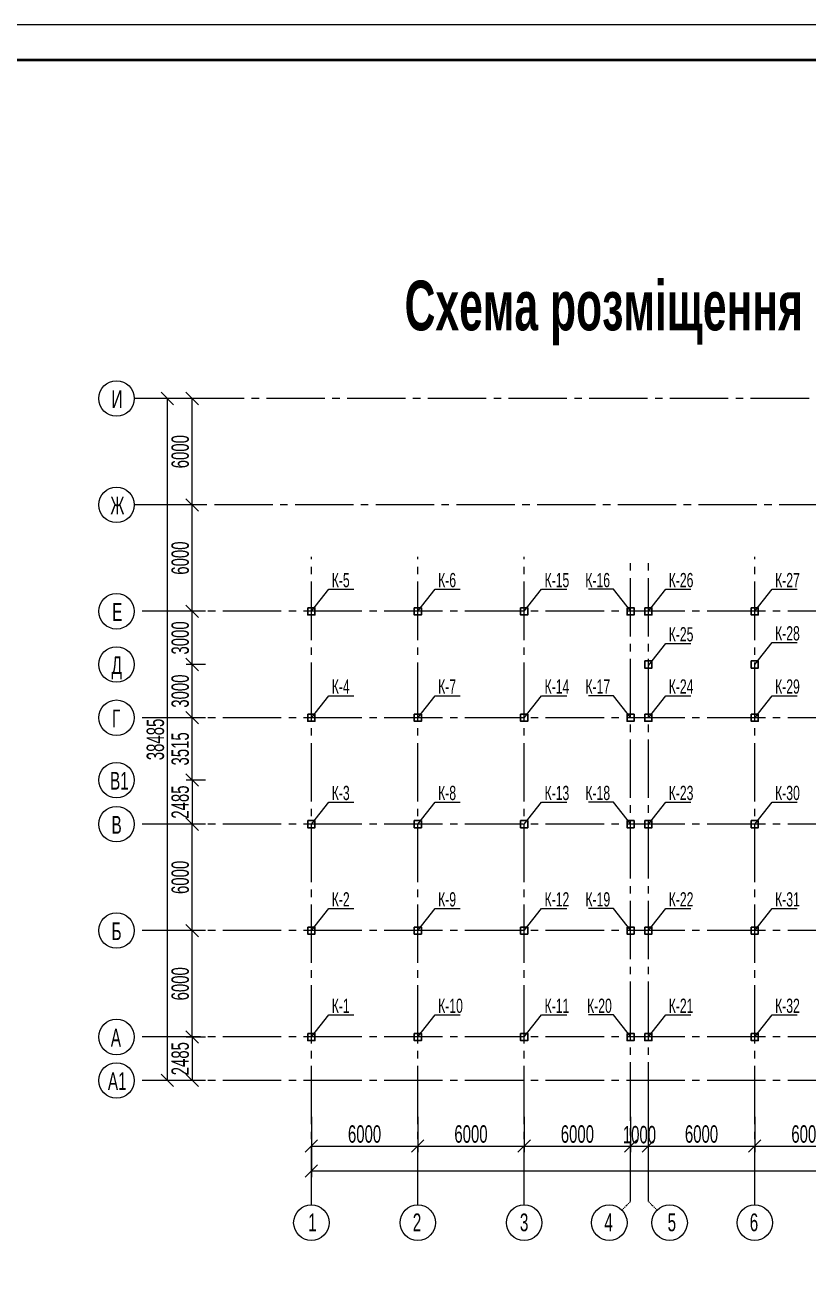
# Model space of a CAD drawing. Extents: x -483223 to 550073, y -164053 to -64662.
# Drawn here: x -241837 to -230794, y -90505 to -73022 of the extents above; entities that cross this region are included whole.
import ezdxf

# ---------------------------------------------------------------- set-up
doc = ezdxf.new("R2010")
doc.units = 0
doc.header["$MEASUREMENT"] = 0
for name, pattern in [('DASHDOT', [25.4, 12.7, -6.35, 0, -6.35]), ('K5LT_AXLED', [16.25, 11.75, -1.5, 1.5, -1.5]), ('K5LT_THIN', [0])]:
    doc.linetypes.add(name, pattern=pattern)
doc.layers.get('0').update_dxf_attribs({"color": 40, "linetype": 'CONTINUOUS'})
doc.layers.get('Defpoints').update_dxf_attribs({"linetype": 'CONTINUOUS'})
doc.layers.add('KOLONY', color=60, linetype='CONTINUOUS')
doc.layers.add('ТЕКСТ', color=252, linetype='CONTINUOUS')
doc.layers.add('ВІСЬ', color=197, linetype='DASHDOT', lineweight=15, transparency=0.5)
for name, color, linetype, lineweight in [('ОСН. ТОНКА', 250, 'CONTINUOUS', 15), ('РАМКА', 250, 'CONTINUOUS', 40), ('РОЗМІР МІЖ ОСЯМИ', 250, 'CONTINUOUS', 15)]:
    doc.layers.add(name, color=color, linetype=linetype, lineweight=lineweight)
doc.styles.add('РОЗМІР', font='ARIALN.TTF', dxfattribs={"width": 0.75})
doc.dimstyles.new('М 400$0', dxfattribs={"dimscale": 0.7, "dimtxt": 350, "dimasz": 250, "dimexe": 125, "dimexo": 250, "dimgap": 62.5, "dimtad": 1, "dimdec": 0, "dimlfac": 4, "dimzin": 9, "dimtxsty": 'РОЗМІР', "dimblk": 'OBLIQUE', "dimcen": 250, "dimadec": 0, "dimazin": 0, "dimtfac": 1, "dimtdec": 0, "dimtix": 1, "dimtmove": 2, "dimatfit": 3, "dimfxl": 125, "dimlwd": -1, "dimlwe": -1, "dimarcsym": 0})

# ---------------------------------------------------------------- blocks, each defined once
blk = doc.blocks.new('_OBLIQUE')
at = {"color": 0, "linetype": 'ByBlock'}
blk.add_line((-0.5, -0.5), (0.5, 0.5), dxfattribs=at)
blk = doc.blocks.new('*D147')
at = {"layer": 'Defpoints', "color": 0, "transparency": 16777216}
for p in [(-237798, -88238), (-236298, -88238), (-236298, -88826)]:
    blk.add_point(p, dxfattribs=at)
at = {"layer": 'РОЗМІР МІЖ ОСЯМИ', "color": 0, "transparency": 16777216}
for p, q in [((-237798, -88413), (-237798, -88914)), ((-236298, -88413), (-236298, -88914)), ((-237798, -88826), (-236298, -88826))]:
    blk.add_line(p, q, dxfattribs=at)
at = {"layer": 'РОЗМІР МІЖ ОСЯМИ', "color": 0, "transparency": 16777216, "xscale": 175, "yscale": 175, "zscale": 175, "rotation": 180}
blk.add_blockref('_OBLIQUE', (-237798, -88826), dxfattribs=at)
at = {"layer": 'РОЗМІР МІЖ ОСЯМИ', "color": 0, "transparency": 16777216, "xscale": 175, "yscale": 175, "zscale": 175}
blk.add_blockref('_OBLIQUE', (-236298, -88826), dxfattribs=at)
at = {"layer": 'РОЗМІР МІЖ ОСЯМИ', "color": 0, "transparency": 16777216, "insert": (-237048, -88658), "char_height": 245, "attachment_point": 5, "style": 'РОЗМІР'}
blk.add_mtext('6000', dxfattribs=at)
blk = doc.blocks.new('*D148')
at = {"layer": 'Defpoints', "color": 0, "transparency": 16777216}
for p in [(-236298, -88238), (-234798, -88238), (-234798, -88826)]:
    blk.add_point(p, dxfattribs=at)
at = {"layer": 'РОЗМІР МІЖ ОСЯМИ', "color": 0, "transparency": 16777216}
for p, q in [((-236298, -88413), (-236298, -88914)), ((-234798, -88413), (-234798, -88914)), ((-236298, -88826), (-234798, -88826))]:
    blk.add_line(p, q, dxfattribs=at)
at = {"layer": 'РОЗМІР МІЖ ОСЯМИ', "color": 0, "transparency": 16777216, "xscale": 175, "yscale": 175, "zscale": 175, "rotation": 180}
blk.add_blockref('_OBLIQUE', (-236298, -88826), dxfattribs=at)
at = {"layer": 'РОЗМІР МІЖ ОСЯМИ', "color": 0, "transparency": 16777216, "xscale": 175, "yscale": 175, "zscale": 175}
blk.add_blockref('_OBLIQUE', (-234798, -88826), dxfattribs=at)
at = {"layer": 'РОЗМІР МІЖ ОСЯМИ', "color": 0, "transparency": 16777216, "insert": (-235548, -88658), "char_height": 245, "attachment_point": 5, "style": 'РОЗМІР'}
blk.add_mtext('6000', dxfattribs=at)
blk = doc.blocks.new('*D149')
at = {"layer": 'Defpoints', "color": 0, "transparency": 16777216}
for p in [(-234798, -88238), (-233298, -88238), (-233298, -88826)]:
    blk.add_point(p, dxfattribs=at)
at = {"layer": 'РОЗМІР МІЖ ОСЯМИ', "color": 0, "transparency": 16777216}
for p, q in [((-234798, -88413), (-234798, -88914)), ((-233298, -88413), (-233298, -88914)), ((-234798, -88826), (-233298, -88826))]:
    blk.add_line(p, q, dxfattribs=at)
at = {"layer": 'РОЗМІР МІЖ ОСЯМИ', "color": 0, "transparency": 16777216, "xscale": 175, "yscale": 175, "zscale": 175, "rotation": 180}
blk.add_blockref('_OBLIQUE', (-234798, -88826), dxfattribs=at)
at = {"layer": 'РОЗМІР МІЖ ОСЯМИ', "color": 0, "transparency": 16777216, "xscale": 175, "yscale": 175, "zscale": 175}
blk.add_blockref('_OBLIQUE', (-233298, -88826), dxfattribs=at)
at = {"layer": 'РОЗМІР МІЖ ОСЯМИ', "color": 0, "transparency": 16777216, "insert": (-234048, -88658), "char_height": 245, "attachment_point": 5, "style": 'РОЗМІР'}
blk.add_mtext('6000', dxfattribs=at)
blk = doc.blocks.new('*D150')
at = {"layer": 'Defpoints', "color": 0, "transparency": 16777216}
for p in [(-233298, -88238), (-233048, -88238), (-233048, -88826)]:
    blk.add_point(p, dxfattribs=at)
at = {"layer": 'РОЗМІР МІЖ ОСЯМИ', "color": 0, "transparency": 16777216}
for p, q in [((-233298, -88413), (-233298, -88914)), ((-233048, -88413), (-233048, -88914)), ((-233298, -88826), (-233048, -88826))]:
    blk.add_line(p, q, dxfattribs=at)
at = {"layer": 'РОЗМІР МІЖ ОСЯМИ', "color": 0, "transparency": 16777216, "xscale": 175, "yscale": 175, "zscale": 175, "rotation": 180}
blk.add_blockref('_OBLIQUE', (-233298, -88826), dxfattribs=at)
at = {"layer": 'РОЗМІР МІЖ ОСЯМИ', "color": 0, "transparency": 16777216, "xscale": 175, "yscale": 175, "zscale": 175}
blk.add_blockref('_OBLIQUE', (-233048, -88826), dxfattribs=at)
at = {"layer": 'РОЗМІР МІЖ ОСЯМИ', "color": 0, "transparency": 16777216, "insert": (-233173, -88667), "char_height": 245, "attachment_point": 5, "style": 'РОЗМІР'}
blk.add_mtext('1000', dxfattribs=at)
blk = doc.blocks.new('*D151')
at = {"layer": 'Defpoints', "color": 0, "transparency": 16777216}
for p in [(-233048, -88238), (-231548, -88238), (-231548, -88826)]:
    blk.add_point(p, dxfattribs=at)
at = {"layer": 'РОЗМІР МІЖ ОСЯМИ', "color": 0, "transparency": 16777216}
for p, q in [((-233048, -88413), (-233048, -88914)), ((-231548, -88413), (-231548, -88914)), ((-233048, -88826), (-231548, -88826))]:
    blk.add_line(p, q, dxfattribs=at)
at = {"layer": 'РОЗМІР МІЖ ОСЯМИ', "color": 0, "transparency": 16777216, "xscale": 175, "yscale": 175, "zscale": 175, "rotation": 180}
blk.add_blockref('_OBLIQUE', (-233048, -88826), dxfattribs=at)
at = {"layer": 'РОЗМІР МІЖ ОСЯМИ', "color": 0, "transparency": 16777216, "xscale": 175, "yscale": 175, "zscale": 175}
blk.add_blockref('_OBLIQUE', (-231548, -88826), dxfattribs=at)
at = {"layer": 'РОЗМІР МІЖ ОСЯМИ', "color": 0, "transparency": 16777216, "insert": (-232298, -88658), "char_height": 245, "attachment_point": 5, "style": 'РОЗМІР'}
blk.add_mtext('6000', dxfattribs=at)
blk = doc.blocks.new('*D152')
at = {"layer": 'Defpoints', "color": 0, "transparency": 16777216}
for p in [(-231548, -88238), (-230048, -88238), (-230048, -88826)]:
    blk.add_point(p, dxfattribs=at)
at = {"layer": 'РОЗМІР МІЖ ОСЯМИ', "color": 0, "transparency": 16777216}
for p, q in [((-231548, -88413), (-231548, -88914)), ((-230048, -88413), (-230048, -88914)), ((-231548, -88826), (-230048, -88826))]:
    blk.add_line(p, q, dxfattribs=at)
at = {"layer": 'РОЗМІР МІЖ ОСЯМИ', "color": 0, "transparency": 16777216, "xscale": 175, "yscale": 175, "zscale": 175, "rotation": 180}
blk.add_blockref('_OBLIQUE', (-231548, -88826), dxfattribs=at)
at = {"layer": 'РОЗМІР МІЖ ОСЯМИ', "color": 0, "transparency": 16777216, "xscale": 175, "yscale": 175, "zscale": 175}
blk.add_blockref('_OBLIQUE', (-230048, -88826), dxfattribs=at)
at = {"layer": 'РОЗМІР МІЖ ОСЯМИ', "color": 0, "transparency": 16777216, "insert": (-230798, -88658), "char_height": 245, "attachment_point": 5, "style": 'РОЗМІР'}
blk.add_mtext('6000', dxfattribs=at)
blk = doc.blocks.new('*D161')
at = {"layer": 'Defpoints', "color": 0, "transparency": 16777216}
for p in [(-237798, -88338), (-221679, -88338), (-221679, -89176)]:
    blk.add_point(p, dxfattribs=at)
at = {"layer": 'РОЗМІР МІЖ ОСЯМИ', "color": 0, "transparency": 16777216}
for p, q in [((-237798, -88513), (-237798, -89264)), ((-221679, -88513), (-221679, -89264)), ((-237798, -89176), (-221679, -89176))]:
    blk.add_line(p, q, dxfattribs=at)
at = {"layer": 'РОЗМІР МІЖ ОСЯМИ', "color": 0, "transparency": 16777216, "xscale": 175, "yscale": 175, "zscale": 175, "rotation": 180}
blk.add_blockref('_OBLIQUE', (-237798, -89176), dxfattribs=at)
at = {"layer": 'РОЗМІР МІЖ ОСЯМИ', "color": 0, "transparency": 16777216, "xscale": 175, "yscale": 175, "zscale": 175}
blk.add_blockref('_OBLIQUE', (-221679, -89176), dxfattribs=at)
at = {"layer": 'РОЗМІР МІЖ ОСЯМИ', "color": 0, "transparency": 16777216, "insert": (-229739, -89008), "char_height": 245, "attachment_point": 5, "style": 'РОЗМІР'}
blk.add_mtext('64485', dxfattribs=at)
blk = doc.blocks.new('*D162')
at = {"layer": 'Defpoints', "color": 0, "transparency": 16777216}
for p in [(-239478, -85789), (-239114, -85789), (-239114, -87289)]:
    blk.add_point(p, dxfattribs=at)
at = {"layer": 'РОЗМІР МІЖ ОСЯМИ', "color": 0, "transparency": 16777216}
for p, q in [((-239289, -85789), (-239565, -85789)), ((-239478, -87289), (-239478, -85789)), ((-239289, -87289), (-239565, -87289))]:
    blk.add_line(p, q, dxfattribs=at)
at = {"layer": 'РОЗМІР МІЖ ОСЯМИ', "color": 0, "transparency": 16777216, "xscale": 175, "yscale": 175, "zscale": 175}
for p, rotation in [((-239478, -85789), 90), ((-239478, -87289), 270)]:
    blk.add_blockref('_OBLIQUE', p, dxfattribs=dict(at, rotation=rotation))
at = {"layer": 'РОЗМІР МІЖ ОСЯМИ', "color": 0, "transparency": 16777216, "insert": (-239646, -86539), "char_height": 245, "attachment_point": 5, "rotation": 90, "style": 'РОЗМІР'}
blk.add_mtext('6000', dxfattribs=at)
blk = doc.blocks.new('*D163')
at = {"layer": 'Defpoints', "color": 0, "transparency": 16777216}
for p in [(-239114, -87289), (-239478, -87901), (-239114, -87901)]:
    blk.add_point(p, dxfattribs=at)
at = {"layer": 'РОЗМІР МІЖ ОСЯМИ', "color": 0, "transparency": 16777216}
for p, q in [((-239289, -87289), (-239565, -87289)), ((-239478, -87289), (-239478, -87901)), ((-239289, -87901), (-239565, -87901))]:
    blk.add_line(p, q, dxfattribs=at)
at = {"layer": 'РОЗМІР МІЖ ОСЯМИ', "color": 0, "transparency": 16777216, "xscale": 175, "yscale": 175, "zscale": 175}
for p, rotation in [((-239478, -87289), 90), ((-239478, -87901), 270)]:
    blk.add_blockref('_OBLIQUE', p, dxfattribs=dict(at, rotation=rotation))
at = {"layer": 'РОЗМІР МІЖ ОСЯМИ', "color": 0, "transparency": 16777216, "insert": (-239646, -87595), "char_height": 245, "attachment_point": 5, "rotation": 90, "style": 'РОЗМІР'}
blk.add_mtext('2485', dxfattribs=at)
blk = doc.blocks.new('*D164')
at = {"layer": 'Defpoints', "color": 0, "transparency": 16777216}
for p in [(-239478, -82789), (-239114, -82789), (-239114, -83668)]:
    blk.add_point(p, dxfattribs=at)
at = {"layer": 'РОЗМІР МІЖ ОСЯМИ', "color": 0, "transparency": 16777216}
for p, q in [((-239289, -82789), (-239565, -82789)), ((-239478, -83668), (-239478, -82789)), ((-239289, -83668), (-239565, -83668))]:
    blk.add_line(p, q, dxfattribs=at)
at = {"layer": 'РОЗМІР МІЖ ОСЯМИ', "color": 0, "transparency": 16777216, "xscale": 175, "yscale": 175, "zscale": 175}
for p, rotation in [((-239478, -82789), 90), ((-239478, -83668), 270)]:
    blk.add_blockref('_OBLIQUE', p, dxfattribs=dict(at, rotation=rotation))
at = {"layer": 'РОЗМІР МІЖ ОСЯМИ', "color": 0, "transparency": 16777216, "insert": (-239646, -83228), "char_height": 245, "attachment_point": 5, "rotation": 90, "style": 'РОЗМІР'}
blk.add_mtext('3515', dxfattribs=at)
blk = doc.blocks.new('*D165')
at = {"layer": 'Defpoints', "color": 0, "transparency": 16777216}
for p in [(-239478, -82039), (-239114, -82039), (-239114, -82789)]:
    blk.add_point(p, dxfattribs=at)
at = {"layer": 'РОЗМІР МІЖ ОСЯМИ', "color": 0, "transparency": 16777216}
for p, q in [((-239289, -82039), (-239565, -82039)), ((-239478, -82789), (-239478, -82039)), ((-239289, -82789), (-239565, -82789))]:
    blk.add_line(p, q, dxfattribs=at)
at = {"layer": 'РОЗМІР МІЖ ОСЯМИ', "color": 0, "transparency": 16777216, "xscale": 175, "yscale": 175, "zscale": 175}
for p, rotation in [((-239478, -82039), 90), ((-239478, -82789), 270)]:
    blk.add_blockref('_OBLIQUE', p, dxfattribs=dict(at, rotation=rotation))
at = {"layer": 'РОЗМІР МІЖ ОСЯМИ', "color": 0, "transparency": 16777216, "insert": (-239646, -82414), "char_height": 245, "attachment_point": 5, "rotation": 90, "style": 'РОЗМІР'}
blk.add_mtext('3000', dxfattribs=at)
blk = doc.blocks.new('*D166')
at = {"layer": 'Defpoints', "color": 0, "transparency": 16777216}
for p in [(-239478, -81289), (-239114, -81289), (-239114, -82039)]:
    blk.add_point(p, dxfattribs=at)
at = {"layer": 'РОЗМІР МІЖ ОСЯМИ', "color": 0, "transparency": 16777216}
for p, q in [((-239289, -81289), (-239565, -81289)), ((-239478, -82039), (-239478, -81289)), ((-239289, -82039), (-239565, -82039))]:
    blk.add_line(p, q, dxfattribs=at)
at = {"layer": 'РОЗМІР МІЖ ОСЯМИ', "color": 0, "transparency": 16777216, "xscale": 175, "yscale": 175, "zscale": 175}
for p, rotation in [((-239478, -81289), 90), ((-239478, -82039), 270)]:
    blk.add_blockref('_OBLIQUE', p, dxfattribs=dict(at, rotation=rotation))
at = {"layer": 'РОЗМІР МІЖ ОСЯМИ', "color": 0, "transparency": 16777216, "insert": (-239646, -81664), "char_height": 245, "attachment_point": 5, "rotation": 90, "style": 'РОЗМІР'}
blk.add_mtext('3000', dxfattribs=at)
blk = doc.blocks.new('*D167')
at = {"layer": 'Defpoints', "color": 0, "transparency": 16777216}
for p in [(-239478, -79789), (-239114, -79789), (-239114, -81289)]:
    blk.add_point(p, dxfattribs=at)
at = {"layer": 'РОЗМІР МІЖ ОСЯМИ', "color": 0, "transparency": 16777216}
for p, q in [((-239289, -79789), (-239565, -79789)), ((-239478, -81289), (-239478, -79789)), ((-239289, -81289), (-239565, -81289))]:
    blk.add_line(p, q, dxfattribs=at)
at = {"layer": 'РОЗМІР МІЖ ОСЯМИ', "color": 0, "transparency": 16777216, "xscale": 175, "yscale": 175, "zscale": 175}
for p, rotation in [((-239478, -79789), 90), ((-239478, -81289), 270)]:
    blk.add_blockref('_OBLIQUE', p, dxfattribs=dict(at, rotation=rotation))
at = {"layer": 'РОЗМІР МІЖ ОСЯМИ', "color": 0, "transparency": 16777216, "insert": (-239646, -80539), "char_height": 245, "attachment_point": 5, "rotation": 90, "style": 'РОЗМІР'}
blk.add_mtext('6000', dxfattribs=at)
blk = doc.blocks.new('*D168')
at = {"layer": 'Defpoints', "color": 0, "transparency": 16777216}
for p in [(-239478, -78289), (-239114, -78289), (-239114, -79789)]:
    blk.add_point(p, dxfattribs=at)
at = {"layer": 'РОЗМІР МІЖ ОСЯМИ', "color": 0, "transparency": 16777216}
for p, q in [((-239289, -78289), (-239565, -78289)), ((-239478, -79789), (-239478, -78289)), ((-239289, -79789), (-239565, -79789))]:
    blk.add_line(p, q, dxfattribs=at)
at = {"layer": 'РОЗМІР МІЖ ОСЯМИ', "color": 0, "transparency": 16777216, "xscale": 175, "yscale": 175, "zscale": 175}
for p, rotation in [((-239478, -78289), 90), ((-239478, -79789), 270)]:
    blk.add_blockref('_OBLIQUE', p, dxfattribs=dict(at, rotation=rotation))
at = {"layer": 'РОЗМІР МІЖ ОСЯМИ', "color": 0, "transparency": 16777216, "insert": (-239646, -79039), "char_height": 245, "attachment_point": 5, "rotation": 90, "style": 'РОЗМІР'}
blk.add_mtext('6000', dxfattribs=at)
blk = doc.blocks.new('*D169')
at = {"layer": 'Defpoints', "color": 0, "transparency": 16777216}
for p in [(-239478, -84289), (-239114, -84289), (-239114, -85789)]:
    blk.add_point(p, dxfattribs=at)
at = {"layer": 'РОЗМІР МІЖ ОСЯМИ', "color": 0, "transparency": 16777216}
for p, q in [((-239289, -84289), (-239565, -84289)), ((-239478, -85789), (-239478, -84289)), ((-239289, -85789), (-239565, -85789))]:
    blk.add_line(p, q, dxfattribs=at)
at = {"layer": 'РОЗМІР МІЖ ОСЯМИ', "color": 0, "transparency": 16777216, "xscale": 175, "yscale": 175, "zscale": 175}
for p, rotation in [((-239478, -84289), 90), ((-239478, -85789), 270)]:
    blk.add_blockref('_OBLIQUE', p, dxfattribs=dict(at, rotation=rotation))
at = {"layer": 'РОЗМІР МІЖ ОСЯМИ', "color": 0, "transparency": 16777216, "insert": (-239646, -85039), "char_height": 245, "attachment_point": 5, "rotation": 90, "style": 'РОЗМІР'}
blk.add_mtext('6000', dxfattribs=at)
blk = doc.blocks.new('*D170')
at = {"layer": 'Defpoints', "color": 0, "transparency": 16777216}
for p in [(-239114, -83668), (-239478, -84289), (-239114, -84289)]:
    blk.add_point(p, dxfattribs=at)
at = {"layer": 'РОЗМІР МІЖ ОСЯМИ', "color": 0, "transparency": 16777216}
for p, q in [((-239289, -83668), (-239565, -83668)), ((-239478, -83668), (-239478, -84289)), ((-239289, -84289), (-239565, -84289))]:
    blk.add_line(p, q, dxfattribs=at)
at = {"layer": 'РОЗМІР МІЖ ОСЯМИ', "color": 0, "transparency": 16777216, "xscale": 175, "yscale": 175, "zscale": 175}
for p, rotation in [((-239478, -83668), 90), ((-239478, -84289), 270)]:
    blk.add_blockref('_OBLIQUE', p, dxfattribs=dict(at, rotation=rotation))
at = {"layer": 'РОЗМІР МІЖ ОСЯМИ', "color": 0, "transparency": 16777216, "insert": (-239646, -83978), "char_height": 245, "attachment_point": 5, "rotation": 90, "style": 'РОЗМІР'}
blk.add_mtext('2485', dxfattribs=at)
blk = doc.blocks.new('*D171')
at = {"layer": 'Defpoints', "color": 0, "transparency": 16777216}
for p in [(-239828, -78289), (-239114, -78289), (-239114, -87901)]:
    blk.add_point(p, dxfattribs=at)
at = {"layer": 'РОЗМІР МІЖ ОСЯМИ', "color": 0, "transparency": 16777216}
for p, q in [((-239289, -78289), (-239915, -78289)), ((-239828, -87901), (-239828, -78289)), ((-239289, -87901), (-239915, -87901))]:
    blk.add_line(p, q, dxfattribs=at)
at = {"layer": 'РОЗМІР МІЖ ОСЯМИ', "color": 0, "transparency": 16777216, "xscale": 175, "yscale": 175, "zscale": 175}
for p, rotation in [((-239828, -78289), 90), ((-239828, -87901), 270)]:
    blk.add_blockref('_OBLIQUE', p, dxfattribs=dict(at, rotation=rotation))
at = {"layer": 'РОЗМІР МІЖ ОСЯМИ', "color": 0, "transparency": 16777216, "insert": (-239996, -83095), "char_height": 245, "attachment_point": 5, "rotation": 90, "style": 'РОЗМІР'}
blk.add_mtext('38485', dxfattribs=at)

msp = doc.modelspace()

# ---------------------------------------------------------------- linework, layer by layer
at = {"layer": 'KOLONY', "color": 7, "ltscale": 15}
for points in [[(-237847.6345, -81238.8338), (-237747.6342, -81238.8338), (-237747.6342, -81338.8341), (-237847.6345, -81338.8341), (-237847.6345, -81238.8338)], [(-236347.6345, -81238.8338), (-236247.6342, -81238.8338), (-236247.6342, -81338.8341), (-236347.6345, -81338.8341), (-236347.6345, -81238.8338)], [(-234847.6341, -81238.8338), (-234747.6347, -81238.8338), (-234747.6347, -81338.8341), (-234847.6341, -81338.8341), (-234847.6341, -81238.8338)], [(-233347.6346, -81238.8338), (-233247.6342, -81238.8338), (-233247.6342, -81338.8341), (-233347.6346, -81338.8341), (-233347.6346, -81238.8338)], [(-233097.6342, -81238.8338), (-232997.6338, -81238.8338), (-232997.6338, -81338.8341), (-233097.6342, -81338.8341), (-233097.6342, -81238.8338)], [(-231597.6347, -81238.8338), (-231497.6343, -81238.8338), (-231497.6343, -81338.8341), (-231597.6347, -81338.8341), (-231597.6347, -81238.8338)], [(-233097.6342, -81988.8332), (-232997.6338, -81988.8332), (-232997.6338, -82088.8334), (-233097.6342, -82088.8334), (-233097.6342, -81988.8332)], [(-231597.6347, -81988.8332), (-231497.6343, -81988.8332), (-231497.6343, -82088.8334), (-231597.6347, -82088.8334), (-231597.6347, -81988.8332)], [(-237847.6345, -82738.8334), (-237747.6342, -82738.8334), (-237747.6342, -82838.8336), (-237847.6345, -82838.8336), (-237847.6345, -82738.8334)], [(-236347.6345, -82738.8334), (-236247.6342, -82738.8334), (-236247.6342, -82838.8336), (-236347.6345, -82838.8336), (-236347.6345, -82738.8334)], [(-234847.6341, -82738.8334), (-234747.6347, -82738.8334), (-234747.6347, -82838.8336), (-234847.6341, -82838.8336), (-234847.6341, -82738.8334)], [(-233347.6346, -82738.8334), (-233247.6342, -82738.8334), (-233247.6342, -82838.8336), (-233347.6346, -82838.8336), (-233347.6346, -82738.8334)], [(-233097.6342, -82738.8334), (-232997.6338, -82738.8334), (-232997.6338, -82838.8336), (-233097.6342, -82838.8336), (-233097.6342, -82738.8334)], [(-231597.6347, -82738.8334), (-231497.6343, -82738.8334), (-231497.6343, -82838.8336), (-231597.6347, -82838.8336), (-231597.6347, -82738.8334)], [(-237847.6345, -84238.8338), (-237747.6342, -84238.8338), (-237747.6342, -84338.8341), (-237847.6345, -84338.8341), (-237847.6345, -84238.8338)], [(-236347.6345, -84238.8338), (-236247.6342, -84238.8338), (-236247.6342, -84338.8341), (-236347.6345, -84338.8341), (-236347.6345, -84238.8338)], [(-234847.6341, -84238.8338), (-234747.6347, -84238.8338), (-234747.6347, -84338.8341), (-234847.6341, -84338.8341), (-234847.6341, -84238.8338)], [(-233347.6346, -84238.8338), (-233247.6342, -84238.8338), (-233247.6342, -84338.8341), (-233347.6346, -84338.8341), (-233347.6346, -84238.8338)], [(-233097.6342, -84238.8338), (-232997.6338, -84238.8338), (-232997.6338, -84338.8341), (-233097.6342, -84338.8341), (-233097.6342, -84238.8338)], [(-231597.6347, -84238.8338), (-231497.6343, -84238.8338), (-231497.6343, -84338.8341), (-231597.6347, -84338.8341), (-231597.6347, -84238.8338)], [(-237847.6345, -85738.8342), (-237747.6342, -85738.8342), (-237747.6342, -85838.8336), (-237847.6345, -85838.8336), (-237847.6345, -85738.8342)], [(-236347.6345, -85738.8342), (-236247.6342, -85738.8342), (-236247.6342, -85838.8336), (-236347.6345, -85838.8336), (-236347.6345, -85738.8342)], [(-234847.6341, -85738.8342), (-234747.6347, -85738.8342), (-234747.6347, -85838.8336), (-234847.6341, -85838.8336), (-234847.6341, -85738.8342)], [(-233347.6346, -85738.8342), (-233247.6342, -85738.8342), (-233247.6342, -85838.8336), (-233347.6346, -85838.8336), (-233347.6346, -85738.8342)], [(-233097.6342, -85738.8342), (-232997.6338, -85738.8342), (-232997.6338, -85838.8336), (-233097.6342, -85838.8336), (-233097.6342, -85738.8342)], [(-231597.6347, -85738.8342), (-231497.6343, -85738.8342), (-231497.6343, -85838.8336), (-231597.6347, -85838.8336), (-231597.6347, -85738.8342)], [(-237847.6345, -87238.8346), (-237747.6342, -87238.8346), (-237747.6342, -87338.8341), (-237847.6345, -87338.8341), (-237847.6345, -87238.8346)], [(-236347.6345, -87238.8346), (-236247.6342, -87238.8346), (-236247.6342, -87338.8341), (-236347.6345, -87338.8341), (-236347.6345, -87238.8346)], [(-234847.6341, -87238.8346), (-234747.6347, -87238.8346), (-234747.6347, -87338.8341), (-234847.6341, -87338.8341), (-234847.6341, -87238.8346)], [(-233347.6346, -87238.8346), (-233247.6342, -87238.8346), (-233247.6342, -87338.8341), (-233347.6346, -87338.8341), (-233347.6346, -87238.8346)], [(-233097.6342, -87238.8346), (-232997.6338, -87238.8346), (-232997.6338, -87338.8341), (-233097.6342, -87338.8341), (-233097.6342, -87238.8346)], [(-231597.6347, -87238.8346), (-231497.6343, -87238.8346), (-231497.6343, -87338.8341), (-231597.6347, -87338.8341), (-231597.6347, -87238.8346)]]:
    msp.add_lwpolyline(points, dxfattribs=at)
at = {"layer": 'ВІСЬ', "color": 7, "linetype": 'K5LT_AXLED', "ltscale": 70}
for p, q in [((-226232.8048, -78288.8344), (-240295.2496, -78288.8344)), ((-224692.7608, -79788.8344), (-240295.2496, -79788.8344)), ((-237797.6344, -89655.9364), (-237797.6344, -80521.385)), ((-236297.6344, -89655.9364), (-236297.6344, -80521.3881)), ((-234797.6344, -89655.9364), (-234797.6344, -80521.3881)), ((-233297.6344, -89605.9364), (-233297.6344, -80521.3872)), ((-233047.6344, -89605.9364), (-233047.6344, -80521.3874)), ((-231547.6344, -89655.9364), (-231547.6344, -80521.3881)), ((-222297.6344, -81288.8344), (-240295.2496, -81288.8344)), ((-222297.6344, -82788.8344), (-240295.2496, -82788.8344)), ((-222297.6344, -84288.8344), (-240295.2496, -84288.8344)), ((-222297.6344, -85788.8344), (-240295.2496, -85788.8344)), ((-222297.6344, -87288.8344), (-240295.2496, -87288.8344)), ((-222297.6344, -87901.2796), (-240295.2496, -87901.2796))]:
    msp.add_line(p, q, dxfattribs=at)
at = {"layer": 'ВІСЬ', "color": 7}
for p, q in [((-233420.8577, -89729.1597), (-233297.6344, -89605.9364)), ((-232924.411, -89729.1597), (-233047.6344, -89605.9364))]:
    msp.add_line(p, q, dxfattribs=at)
at = {"layer": 'ОСН. ТОНКА', "color": 7}
for p, q in [((-237797.6344, -81288.8344), (-237551.4343, -80978.0345)), ((-237551.4343, -80978.0345), (-237198.5383, -80978.0345)), ((-236297.6344, -81288.834), (-236051.4343, -80978.0341)), ((-236051.4343, -80978.0341), (-235698.5383, -80978.0341)), ((-234797.6344, -81288.8344), (-234551.4343, -80978.0345)), ((-234551.4343, -80978.0345), (-234198.5383, -80978.0345)), ((-233540.0543, -80978.0345), (-233892.9502, -80978.0345)), ((-233293.8542, -81288.8344), (-233540.0543, -80978.0345)), ((-233047.6344, -81288.8344), (-232801.4343, -80978.0345)), ((-232801.4343, -80978.0345), (-232448.5383, -80978.0345)), ((-231547.6344, -81288.8344), (-231301.4343, -80978.0345)), ((-231301.4343, -80978.0345), (-230948.5383, -80978.0345)), ((-233047.6344, -82052.4293), (-232801.4343, -81741.6295)), ((-232801.4343, -81741.6295), (-232448.5383, -81741.6295)), ((-231547.6344, -82038.8333), (-231301.4343, -81728.0335)), ((-231301.4343, -81728.0335), (-230948.5383, -81728.0335)), ((-237797.6344, -82788.8344), (-237551.4343, -82478.0345)), ((-237551.4343, -82478.0345), (-237198.5383, -82478.0345)), ((-236297.6344, -82788.8344), (-236051.4343, -82478.0345)), ((-236051.4343, -82478.0345), (-235698.5383, -82478.0345)), ((-234797.6344, -82788.8344), (-234551.4343, -82478.0345)), ((-234551.4343, -82478.0345), (-234198.5383, -82478.0345)), ((-233540.0543, -82478.0345), (-233892.9502, -82478.0345)), ((-233293.8542, -82788.8344), (-233540.0543, -82478.0345)), ((-233047.6344, -82788.8344), (-232801.4343, -82478.0345)), ((-232801.4343, -82478.0345), (-232448.5383, -82478.0345)), ((-231547.6344, -82788.8344), (-231301.4343, -82478.0345)), ((-231301.4343, -82478.0345), (-230948.5383, -82478.0345)), ((-237797.6344, -84288.8344), (-237551.4343, -83978.0345)), ((-237551.4343, -83978.0345), (-237198.5383, -83978.0345)), ((-236297.6344, -84288.8344), (-236051.4343, -83978.0345)), ((-236051.4343, -83978.0345), (-235698.5383, -83978.0345)), ((-234797.6344, -84288.8344), (-234551.4343, -83978.0345)), ((-234551.4343, -83978.0345), (-234198.5383, -83978.0345)), ((-233540.0543, -83978.0345), (-233892.9502, -83978.0345)), ((-233293.8542, -84288.8344), (-233540.0543, -83978.0345)), ((-233047.6344, -84288.8344), (-232801.4343, -83978.0345)), ((-232801.4343, -83978.0345), (-232448.5383, -83978.0345)), ((-231547.6344, -84288.8344), (-231301.4343, -83978.0345)), ((-231301.4343, -83978.0345), (-230948.5383, -83978.0345)), ((-237797.6344, -85788.8344), (-237551.4343, -85478.0345)), ((-237551.4343, -85478.0345), (-237198.5383, -85478.0345)), ((-236297.6344, -85788.8344), (-236051.4343, -85478.0345)), ((-236051.4343, -85478.0345), (-235698.5383, -85478.0345)), ((-234797.6344, -85788.8344), (-234551.4343, -85478.0345)), ((-234551.4343, -85478.0345), (-234198.5383, -85478.0345)), ((-233540.0543, -85478.0345), (-233892.9502, -85478.0345)), ((-233293.8542, -85788.8344), (-233540.0543, -85478.0345)), ((-233047.6344, -85788.8344), (-232801.4343, -85478.0345)), ((-232801.4343, -85478.0345), (-232448.5383, -85478.0345)), ((-231547.6344, -85788.8344), (-231301.4343, -85478.0345)), ((-231301.4343, -85478.0345), (-230948.5383, -85478.0345)), ((-237797.6344, -87288.8344), (-237551.4343, -86978.0345)), ((-237551.4343, -86978.0345), (-237198.5383, -86978.0345)), ((-236297.6344, -87288.8344), (-236051.4343, -86978.0345)), ((-236051.4343, -86978.0345), (-235698.5383, -86978.0345)), ((-234797.6344, -87288.8344), (-234551.4343, -86978.0345)), ((-234551.4343, -86978.0345), (-234198.5383, -86978.0345)), ((-233540.0543, -86978.0345), (-233892.9502, -86978.0345)), ((-233293.8542, -87288.8344), (-233540.0543, -86978.0345)), ((-233047.6344, -87288.8344), (-232801.4343, -86978.0345)), ((-232801.4343, -86978.0345), (-232448.5383, -86978.0345)), ((-231547.6344, -87288.8344), (-231301.4343, -86978.0345)), ((-231301.4343, -86978.0345), (-230948.5383, -86978.0345))]:
    msp.add_line(p, q, dxfattribs=at)
at = {"layer": 'ОСН. ТОНКА', "color": 7, "ltscale": 40}
msp.add_lwpolyline([(-303771.4455, -73022.1397), (-303771.4455, -132422.1397), (-219671.4455, -132422.1397), (-219671.4455, -73022.1397), (-303771.4455, -73022.1397)], dxfattribs=at)
at = {"layer": 'ОСН. ТОНКА', "color": 7, "linetype": 'K5LT_THIN'}
for centre in [(-240545.2496, -78288.8344), (-240545.2496, -79788.8344), (-240545.2496, -81288.8344), (-240545.2496, -82038.8344), (-240545.2496, -82788.8344), (-240545.2496, -83667.514), (-240545.2496, -84288.8344), (-240545.2496, -85788.8344), (-240545.2496, -87288.8344), (-240545.2496, -87901.2796), (-237797.6344, -89905.9364), (-236297.6344, -89905.9364), (-234797.6344, -89905.9364), (-233597.6344, -89905.9364), (-232747.6344, -89905.9364), (-231547.6344, -89905.9364)]:
    msp.add_arc(centre, 250, 0, 359.99999427, dxfattribs=at)
at = {"layer": 'РАМКА', "color": 7, "ltscale": 40}
msp.add_lwpolyline([(-220171.4455, -131922.1397), (-220171.4455, -131922.1397), (-220171.4455, -73522.1397), (-301771.4455, -73522.1397), (-301771.4455, -131922.1397), (-220171.4455, -131922.1397)], dxfattribs=at)

# ---------------------------------------------------------------- texts
at = {"layer": 'ТЕКСТ', "color": 7, "style": 'РОЗМІР', "width": 0.75}
for s, height, p in [('И', 250, (-240614.8105, -78423.3189)), ('Ж', 250, (-240631.347, -79923.5083)), ('К-5', 200, (-237510.4609, -80948.7861)), ('К-6', 200, (-236010.4609, -80948.7857)), ('К-15', 200, (-234510.4609, -80948.7861)), ('К-16', 200, (-233935.6661, -80948.7861)), ('К-26', 200, (-232760.4609, -80948.7861)), ('К-27', 200, (-231260.4609, -80948.7861)), ('Е', 250, (-240604.8886, -81423.3189)), ('К-25', 200, (-232760.4609, -81712.3811)), ('К-28', 200, (-231260.4609, -81698.7851)), ('Д', 250, (-240614.6843, -82173.3189)), ('К-4', 200, (-237510.4609, -82448.7861)), ('К-7', 200, (-236010.4609, -82448.7861)), ('К-14', 200, (-234510.4609, -82448.7861)), ('К-17', 200, (-233934.336, -82448.7861)), ('К-24', 200, (-232760.4609, -82448.7861)), ('К-29', 200, (-231260.4609, -82448.7861)), ('Г', 250, (-240604.8886, -82923.3189)), ('В1', 250, (-240634.9327, -83801.9986)), ('К-3', 200, (-237510.4609, -83948.7861)), ('К-8', 200, (-236010.4609, -83948.7861)), ('К-13', 200, (-234510.4609, -83948.7861)), ('К-18', 200, (-233934.6429, -83948.7861)), ('К-23', 200, (-232760.4609, -83948.7861)), ('К-30', 200, (-231260.4609, -83948.7861)), ('В', 250, (-240614.8105, -84423.3189)), ('К-2', 200, (-237510.4609, -85448.7861)), ('К-9', 200, (-236010.4609, -85448.7861)), ('К-12', 200, (-234510.4609, -85448.7861)), ('К-19', 200, (-233933.7221, -85448.7861)), ('К-22', 200, (-232760.4609, -85448.7861)), ('К-31', 200, (-231260.4609, -85448.7861)), ('Б', 250, (-240614.8105, -85923.3189)), ('К-1', 200, (-237510.4609, -86948.7861)), ('К-10', 200, (-236010.4609, -86948.7861)), ('К-11', 200, (-234510.4609, -86948.7861)), ('К-20', 200, (-233911.0072, -86948.7861)), ('К-21', 200, (-232760.4609, -86948.7861)), ('К-32', 200, (-231260.4609, -86948.7861)), ('А', 250, (-240624.7324, -87423.3189)), ('А1', 250, (-240665.6367, -88035.7642)), ('1', 250, (-237841.9714, -90026.4997)), ('2', 250, (-236368.4297, -90026.4997)), ('3', 250, (-234858.5079, -90026.4997)), ('4', 250, (-233668.4297, -90026.4997)), ('5', 250, (-232775.8772, -90026.4997)), ('6', 250, (-231618.4297, -90026.4997))]:
    msp.add_text(s, height=height, dxfattribs=at).set_placement(p)
at = {"layer": 'ТЕКСТ', "color": 7, "ltscale": 30, "insert": (-230723.1172, -77539.4419), "char_height": 700, "width": 12161.46683, "attachment_point": 8, "style": 'РОЗМІР'}
msp.add_mtext('{\\fArial Narrow|b1|i0|c204|p34;Схема розміщення колон 1-го поверху}', dxfattribs=at)

# ---------------------------------------------------------------- dimensions: what is measured, and where the dimension line sits
at = {"layer": 'РОЗМІР МІЖ ОСЯМИ', "color": 7}
for base, p1, p2, text, picture, middle in [((-239827.6344, -78288.8344), (-239114.2477, -87901.2796), (-239114.2477, -78288.8344), '38485', '*D171', (-239996.4747, -83095.057)), ((-239477.6344, -82788.8344), (-239114.2477, -83667.514), (-239114.2477, -82788.8344), '3515', '*D164', (-239646.4747, -83228.1742)), ((-239477.6344, -84288.8344), (-239114.2477, -83667.514), (-239114.2477, -84288.8344), '2485', '*D170', (-239646.4747, -83978.1742)), ((-239477.6344, -87901.2796), (-239114.2477, -87288.8344), (-239114.2477, -87901.2796), '2485', '*D163', (-239646.4747, -87595.057))]:
    dim = msp.add_linear_dim(base=base, p1=p1, p2=p2, angle=90, text=text, dimstyle='М 400$0', override={"dimtxsty": 'РОЗМІР'}, dxfattribs=at)
    dim.commit()
    dim.dimension.update_dxf_attribs({"geometry": picture, "text_midpoint": middle})
for base, p1, p2, picture, middle in [((-239477.6344, -78288.8344), (-239114.2477, -79788.8344), (-239114.2477, -78288.8344), '*D168', (-239646.4747, -79038.8344)), ((-239477.6344, -79788.8344), (-239114.2477, -81288.8344), (-239114.2477, -79788.8344), '*D167', (-239646.4747, -80538.8344)), ((-239477.6344, -81288.8344), (-239114.2477, -82038.8344), (-239114.2477, -81288.8344), '*D166', (-239646.4747, -81663.8344)), ((-239477.6344, -82038.8344), (-239114.2477, -82788.8344), (-239114.2477, -82038.8344), '*D165', (-239646.4747, -82413.8344)), ((-239477.6344, -84288.8344), (-239114.2477, -85788.8344), (-239114.2477, -84288.8344), '*D169', (-239646.4747, -85038.8344)), ((-239477.6344, -85788.8344), (-239114.2477, -87288.8344), (-239114.2477, -85788.8344), '*D162', (-239646.4747, -86538.8344))]:
    dim = msp.add_linear_dim(base=base, p1=p1, p2=p2, angle=90, dimstyle='М 400$0', override={"dimtxsty": 'РОЗМІР'}, dxfattribs=at)
    dim.commit()
    dim.dimension.update_dxf_attribs({"geometry": picture, "text_midpoint": middle})
for base, p1, p2, picture, middle in [((-236297.6344, -88826.3891), (-237797.6344, -88237.7692), (-236297.6344, -88237.7692), '*D147', (-237047.6344, -88657.5487)), ((-234797.6344, -88826.3891), (-236297.6344, -88237.7692), (-234797.6344, -88237.7692), '*D148', (-235547.6344, -88657.5487)), ((-233297.6344, -88826.3891), (-234797.6344, -88237.7692), (-233297.6344, -88237.7692), '*D149', (-234047.6344, -88657.5487)), ((-231547.6344, -88826.3891), (-233047.6344, -88237.7692), (-231547.6344, -88237.7692), '*D151', (-232297.6344, -88657.5487)), ((-230047.6344, -88826.3891), (-231547.6344, -88237.7692), (-230047.6344, -88237.7692), '*D152', (-230797.6344, -88657.5487))]:
    dim = msp.add_linear_dim(base=base, p1=p1, p2=p2, dimstyle='М 400$0', override={"dimtxsty": 'РОЗМІР'}, dxfattribs=at)
    dim.commit()
    dim.dimension.update_dxf_attribs({"geometry": picture, "text_midpoint": middle})
dim = msp.add_linear_dim(base=(-233047.6344, -88826.3891), p1=(-233297.6344, -88237.7692), p2=(-233047.6344, -88237.7692), dimstyle='М 400$0', override={"dimtxsty": 'РОЗМІР'}, dxfattribs=at)
dim.commit()
dim.dimension.update_dxf_attribs({"geometry": '*D150', "text_midpoint": (-233172.6344, -88666.5845), "dimtype": 160})
dim = msp.add_linear_dim(base=(-221679.3906, -89176.3891), p1=(-237797.6344, -88337.7692), p2=(-221679.3906, -88337.7692), text='64485', dimstyle='М 400$0', override={"dimtxsty": 'РОЗМІР'}, dxfattribs=at)
dim.commit()
dim.dimension.update_dxf_attribs({"geometry": '*D161', "text_midpoint": (-229738.5125, -89007.5487)})

doc.saveas('drawing.dxf')
